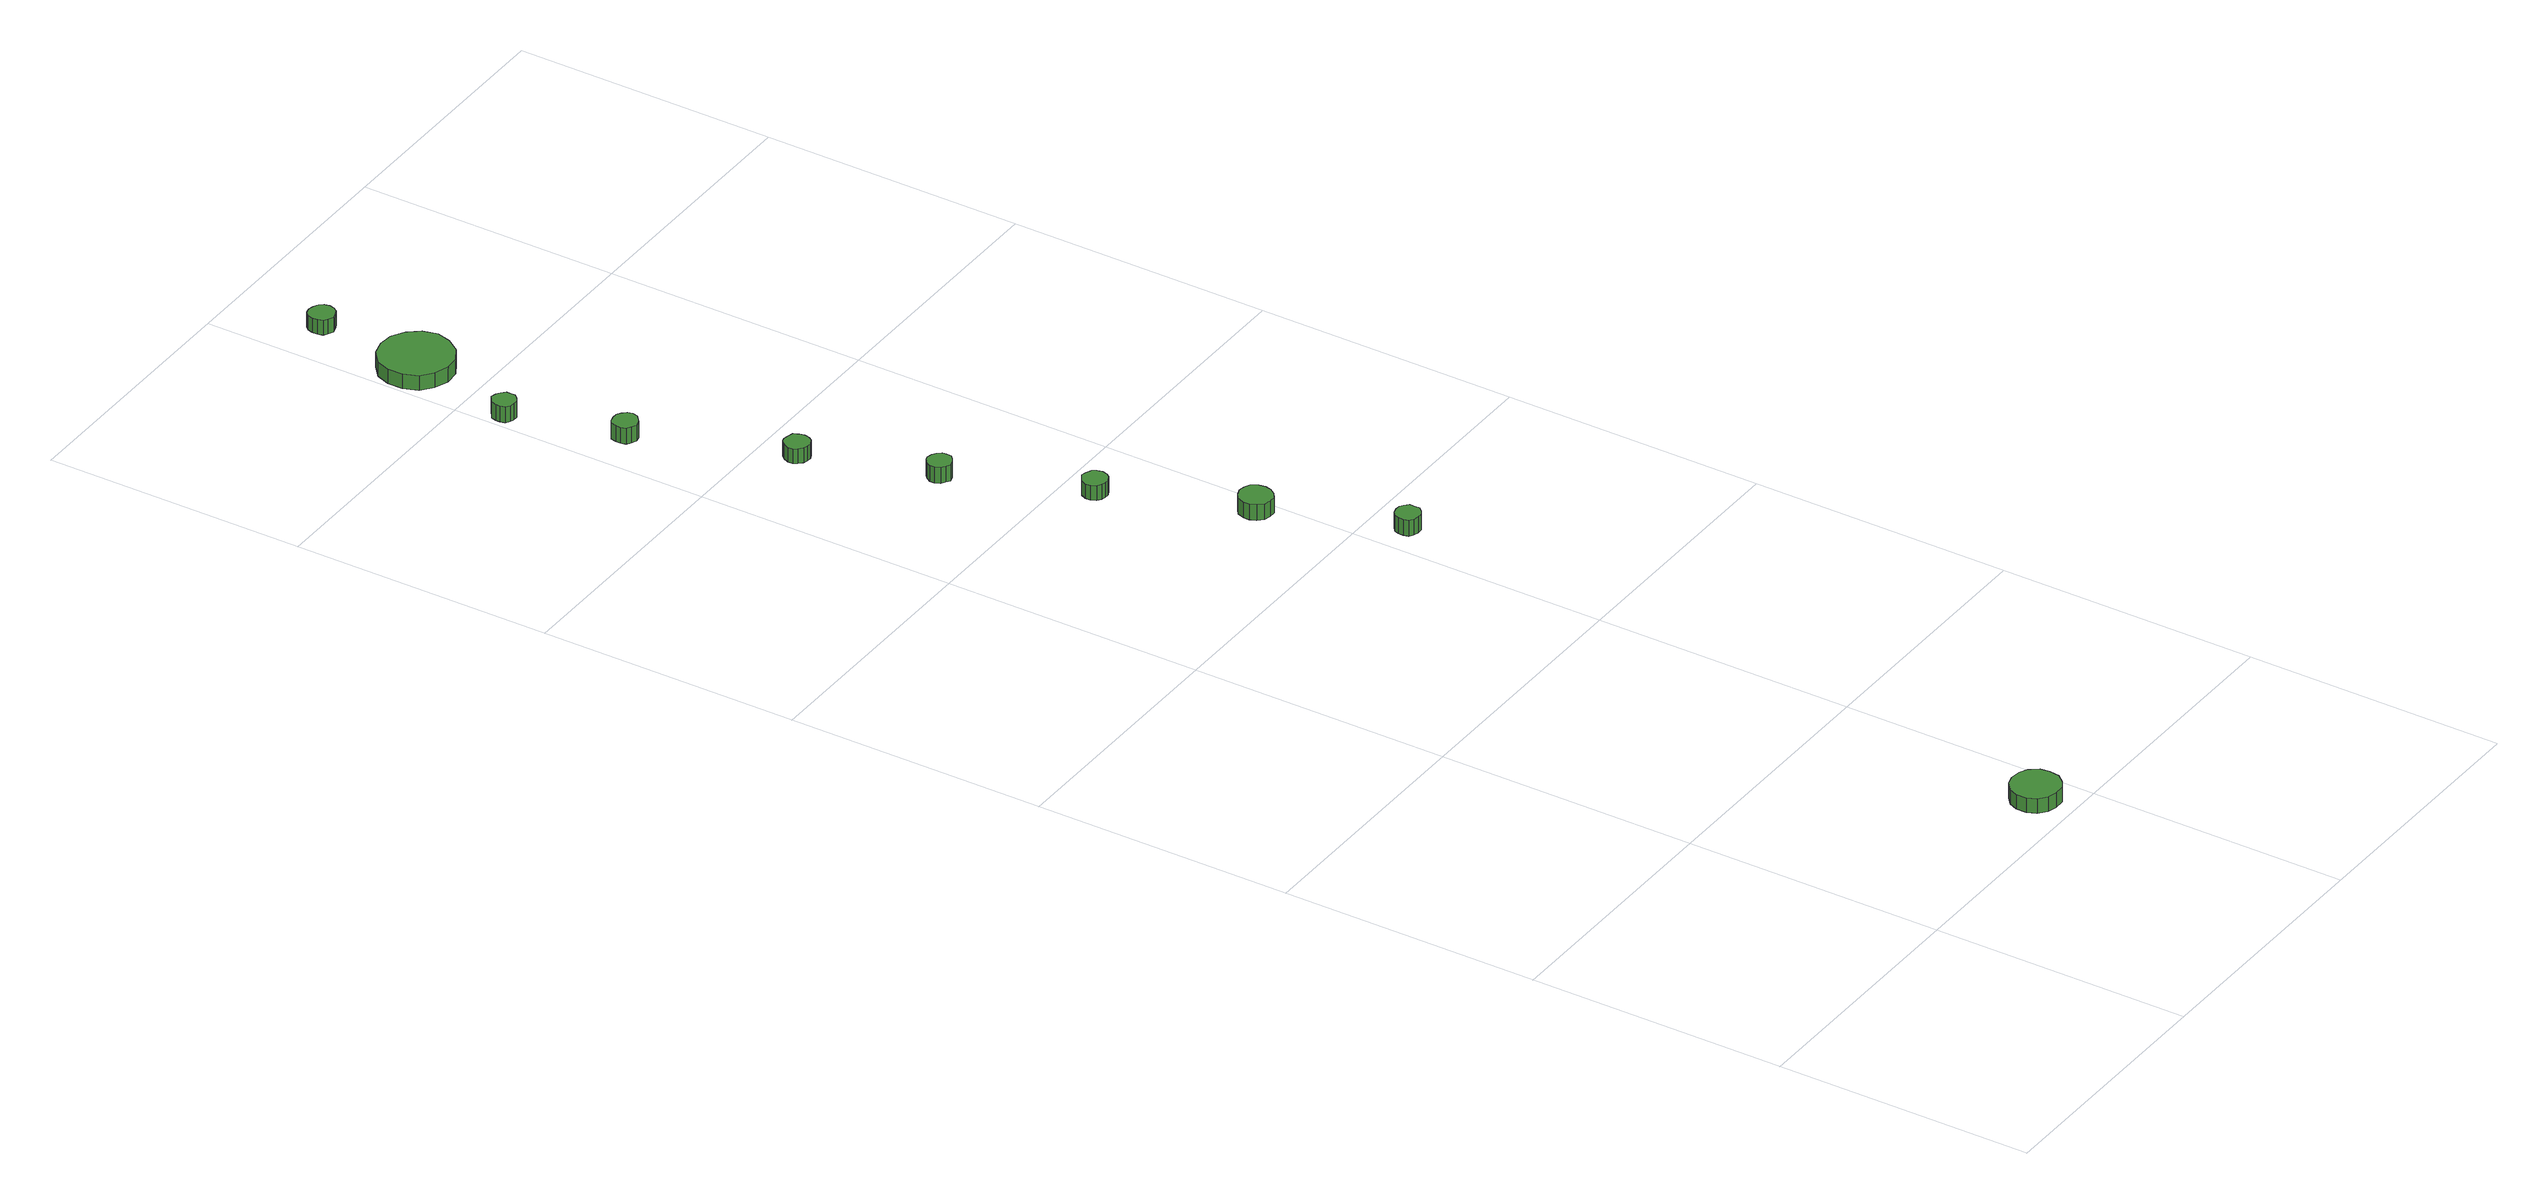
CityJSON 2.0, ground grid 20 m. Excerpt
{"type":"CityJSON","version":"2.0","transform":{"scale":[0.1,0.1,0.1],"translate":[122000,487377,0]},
"CityObjects":{
"tree1":{"type":"SolitaryVegetationObject","attributes":{"function":"something"},"geometry":[{"type":"MultiSurface","lod":"1","boundaries":[[[0,1,2,3,4,5,6,7,8,9,10,11,12,13,14]],[[15,16,17,18,19,20,21,22,23,24,25,26,27,28,29]],[[0,29,28,1]],[[1,28,27,2]],[[2,27,26,3]],[[3,26,25,4]],[[4,25,24,5]],[[5,24,23,6]],[[6,23,22,7]],[[7,22,21,8]],[[8,21,20,9]],[[9,20,19,10]],[[10,19,18,11]],[[11,18,17,12]],[[12,17,16,13]],[[13,16,15,14]],[[14,15,29,0]]]}]},
"tree2":{"type":"SolitaryVegetationObject","attributes":{"function":"something"},"geometry":[{"type":"MultiSurface","lod":"1","boundaries":[[[30,31,32,33,34,35,36,37,38,39,40,41,42,43,44]],[[45,46,47,48,49,50,51,52,53,54,55,56,57,58,59]],[[30,59,58,31]],[[31,58,57,32]],[[32,57,56,33]],[[33,56,55,34]],[[34,55,54,35]],[[35,54,53,36]],[[36,53,52,37]],[[37,52,51,38]],[[38,51,50,39]],[[39,50,49,40]],[[40,49,48,41]],[[41,48,47,42]],[[42,47,46,43]],[[43,46,45,44]],[[44,45,59,30]]]}]},
"tree3":{"type":"SolitaryVegetationObject","attributes":{"function":"something"},"geometry":[{"type":"MultiSurface","lod":"1","boundaries":[[[60,61,62,63,64,65,66,67,68,69,70,71,72,73,74]],[[75,76,77,78,79,80,81,82,83,84,85,86,87,88,89]],[[60,89,88,61]],[[61,88,87,62]],[[62,87,86,63]],[[63,86,85,64]],[[64,85,84,65]],[[65,84,83,66]],[[66,83,82,67]],[[67,82,81,68]],[[68,81,80,69]],[[69,80,79,70]],[[70,79,78,71]],[[71,78,77,72]],[[72,77,76,73]],[[73,76,75,74]],[[74,75,89,60]]]}]},
"tree4":{"type":"SolitaryVegetationObject","attributes":{"function":"something"},"geometry":[{"type":"MultiSurface","lod":"1","boundaries":[[[90,91,92,93,94,95,96,97,98,99,100,101,102,103,104]],[[105,106,107,108,109,110,111,112,113,114,115,116,117,118,119]],[[90,119,118,91]],[[91,118,117,92]],[[92,117,116,93]],[[93,116,115,94]],[[94,115,114,95]],[[95,114,113,96]],[[96,113,112,97]],[[97,112,111,98]],[[98,111,110,99]],[[99,110,109,100]],[[100,109,108,101]],[[101,108,107,102]],[[102,107,106,103]],[[103,106,105,104]],[[104,105,119,90]]]}]},
"tree5":{"type":"SolitaryVegetationObject","attributes":{"function":"something"},"geometry":[{"type":"MultiSurface","lod":"1","boundaries":[[[120,121,122,123,124,125,126,127,128,129,130,131,132,133,134]],[[135,136,137,138,139,140,141,142,143,144,145,146,147,148,149]],[[120,149,148,121]],[[121,148,147,122]],[[122,147,146,123]],[[123,146,145,124]],[[124,145,144,125]],[[125,144,143,126]],[[126,143,142,127]],[[127,142,141,128]],[[128,141,140,129]],[[129,140,139,130]],[[130,139,138,131]],[[131,138,137,132]],[[132,137,136,133]],[[133,136,135,134]],[[134,135,149,120]]]}]},
"tree6":{"type":"SolitaryVegetationObject","attributes":{"function":"something"},"geometry":[{"type":"MultiSurface","lod":"1","boundaries":[[[150,151,152,153,154,155,156,157,158,159,160,161,162,163,164]],[[165,166,167,168,169,170,171,172,173,174,175,176,177,178,179]],[[150,179,178,151]],[[151,178,177,152]],[[152,177,176,153]],[[153,176,175,154]],[[154,175,174,155]],[[155,174,173,156]],[[156,173,172,157]],[[157,172,171,158]],[[158,171,170,159]],[[159,170,169,160]],[[160,169,168,161]],[[161,168,167,162]],[[162,167,166,163]],[[163,166,165,164]],[[164,165,179,150]]]}]},
"tree7":{"type":"SolitaryVegetationObject","attributes":{"function":"something"},"geometry":[{"type":"MultiSurface","lod":"1","boundaries":[[[180,181,182,183,184,185,186,187,188,189,190,191,192,193,194]],[[195,196,197,198,199,200,201,202,203,204,205,206,207,208,209]],[[180,209,208,181]],[[181,208,207,182]],[[182,207,206,183]],[[183,206,205,184]],[[184,205,204,185]],[[185,204,203,186]],[[186,203,202,187]],[[187,202,201,188]],[[188,201,200,189]],[[189,200,199,190]],[[190,199,198,191]],[[191,198,197,192]],[[192,197,196,193]],[[193,196,195,194]],[[194,195,209,180]]]}]},
"tree8":{"type":"SolitaryVegetationObject","attributes":{"function":"something"},"geometry":[{"type":"MultiSurface","lod":"1","boundaries":[[[210,211,212,213,214,215,216,217,218,219,220,221,222,223,224]],[[225,226,227,228,229,230,231,232,233,234,235,236,237,238,239]],[[210,239,238,211]],[[211,238,237,212]],[[212,237,236,213]],[[213,236,235,214]],[[214,235,234,215]],[[215,234,233,216]],[[216,233,232,217]],[[217,232,231,218]],[[218,231,230,219]],[[219,230,229,220]],[[220,229,228,221]],[[221,228,227,222]],[[222,227,226,223]],[[223,226,225,224]],[[224,225,239,210]]]}]},
"tree9":{"type":"SolitaryVegetationObject","attributes":{"function":"something"},"geometry":[{"type":"MultiSurface","lod":"1","boundaries":[[[240,241,242,243,244,245,246,247,248,249,250,251,252,253,254]],[[255,256,257,258,259,260,261,262,263,264,265,266,267,268,269]],[[240,269,268,241]],[[241,268,267,242]],[[242,267,266,243]],[[243,266,265,244]],[[244,265,264,245]],[[245,264,263,246]],[[246,263,262,247]],[[247,262,261,248]],[[248,261,260,249]],[[249,260,259,250]],[[250,259,258,251]],[[251,258,257,252]],[[252,257,256,253]],[[253,256,255,254]],[[254,255,269,240]]]}]},
"tree10":{"type":"SolitaryVegetationObject","attributes":{"function":"something"},"geometry":[{"type":"MultiSurface","lod":"1","boundaries":[[[270,271,272,273,274,275,276,277,278,279,280,281,282,283,284]],[[285,286,287,288,289,290,291,292,293,294,295,296,297,298,299]],[[270,299,298,271]],[[271,298,297,272]],[[272,297,296,273]],[[273,296,295,274]],[[274,295,294,275]],[[275,294,293,276]],[[276,293,292,277]],[[277,292,291,278]],[[278,291,290,279]],[[279,290,289,280]],[[280,289,288,281]],[[281,288,287,282]],[[282,287,286,283]],[[283,286,285,284]],[[284,285,299,270]]]}]}
},
"vertices":[
[182,24,20],[181,31,20],[176,38,20],[170,41,20],[162,42,20],[155,40,20],[149,35,20],[146,28,20],[146,20,20],[149,13,20],[155,8,20],[162,6,20],[170,6,20],[176,10,20],[181,16,20],[181,16,8],[176,10,8],[170,6,8],[162,6,8],[155,8,8],[149,13,8],[146,20,8],[146,28,8],[149,35,8],[155,40,8],[162,42,8],[170,41,8],[176,38,8],[181,31,8],[182,24,8],
[43,1083,15],[42,1087,15],[39,1090,15],[36,1092,15],[32,1092,15],[28,1091,15],[25,1089,15],[24,1085,15],[24,1081,15],[25,1077,15],[28,1075,15],[32,1073,15],[36,1074,15],[39,1076,15],[42,1079,15],[42,1079,2],[39,1076,2],[36,1074,2],[32,1073,2],[28,1075,2],[25,1077,2],[24,1081,2],[24,1085,2],[25,1089,2],[28,1091,2],[32,1092,2],[36,1092,2],[39,1090,2],[42,1087,2],[43,1083,2],
[19,1167,15],[19,1170,15],[16,1173,15],[13,1175,15],[9,1176,15],[6,1174,15],[3,1172,15],[2,1168,15],[2,1165,15],[3,1161,15],[6,1159,15],[9,1158,15],[13,1158,15],[16,1160,15],[19,1163,15],[19,1163,2],[16,1160,2],[13,1158,2],[9,1158,2],[6,1159,2],[3,1161,2],[2,1165,2],[2,1168,2],[3,1172,2],[6,1174,2],[9,1176,2],[13,1175,2],[16,1173,2],[19,1170,2],[19,1167,2],
[86,971,13],[85,975,13],[83,979,13],[79,980,13],[75,981,13],[72,980,13],[69,977,13],[67,973,13],[67,969,13],[69,966,13],[72,963,13],[75,962,13],[79,962,13],[83,964,13],[85,967,13],[85,967,1],[83,964,1],[79,962,1],[75,962,1],[72,963,1],[69,966,1],[67,969,1],[67,973,1],[69,977,1],[72,980,1],[75,981,1],[79,980,1],[83,979,1],[85,975,1],[86,971,1],
[118,877,13],[118,880,13],[115,883,13],[112,885,13],[108,886,13],[105,885,13],[102,882,13],[100,879,13],[100,875,13],[102,871,13],[105,869,13],[108,867,13],[112,868,13],[115,870,13],[118,873,13],[118,873,0],[115,870,0],[112,868,0],[108,867,0],[105,869,0],[102,871,0],[100,875,0],[100,879,0],[102,882,0],[105,885,0],[108,886,0],[112,885,0],[115,883,0],[118,880,0],[118,877,0],
[157,775,13],[156,779,13],[154,782,13],[150,784,13],[146,785,13],[143,783,13],[140,781,13],[138,777,13],[138,773,13],[140,769,13],[143,767,13],[146,766,13],[150,766,13],[154,768,13],[156,771,13],[156,771,1],[154,768,1],[150,766,1],[146,766,1],[143,767,1],[140,769,1],[138,773,1],[138,777,1],[140,781,1],[143,783,1],[146,785,1],[150,784,1],[154,782,1],[156,779,1],[157,775,1],
[201,671,13],[200,676,13],[197,681,13],[193,683,13],[188,684,13],[183,682,13],[179,679,13],[177,674,13],[177,669,13],[179,664,13],[183,660,13],[188,659,13],[193,659,13],[197,662,13],[200,666,13],[200,666,0],[197,662,0],[193,659,0],[188,659,0],[183,660,0],[179,664,0],[177,669,0],[177,674,0],[179,679,0],[183,682,0],[188,684,0],[193,683,0],[197,681,0],[200,676,0],[201,671,0],
[234,571,14],[234,575,14],[231,578,14],[228,580,14],[224,580,14],[220,579,14],[217,576,14],[216,573,14],[216,569,14],[217,565,14],[220,563,14],[224,562,14],[228,562,14],[231,564,14],[234,567,14],[234,567,1],[231,564,1],[228,562,1],[224,562,1],[220,563,1],[217,565,1],[216,569,1],[216,573,1],[217,576,1],[220,579,1],[224,580,1],[228,580,1],[231,578,1],[234,575,1],[234,571,1],
[56,1249,14],[53,1260,14],[46,1269,14],[36,1275,14],[25,1276,14],[14,1273,14],[5,1265,14],[1,1255,14],[1,1243,14],[5,1232,14],[14,1225,14],[25,1221,14],[36,1222,14],[46,1228,14],[53,1238,14],[53,1238,2],[46,1228,2],[36,1222,2],[25,1221,2],[14,1225,2],[5,1232,2],[1,1243,2],[1,1255,2],[5,1265,2],[14,1273,2],[25,1276,2],[36,1275,2],[46,1269,2],[53,1260,2],[56,1249,2],
[47,1331,13],[46,1335,13],[44,1338,13],[40,1340,13],[36,1341,13],[32,1340,13],[29,1337,13],[28,1333,13],[28,1329,13],[29,1325,13],[32,1323,13],[36,1321,13],[40,1322,13],[44,1324,13],[46,1327,13],[46,1327,1],[44,1324,1],[40,1322,1],[36,1321,1],[32,1323,1],[29,1325,1],[28,1329,1],[28,1333,1],[29,1337,1],[32,1340,1],[36,1341,1],[40,1340,1],[44,1338,1],[46,1335,1],[47,1331,1]
]}
